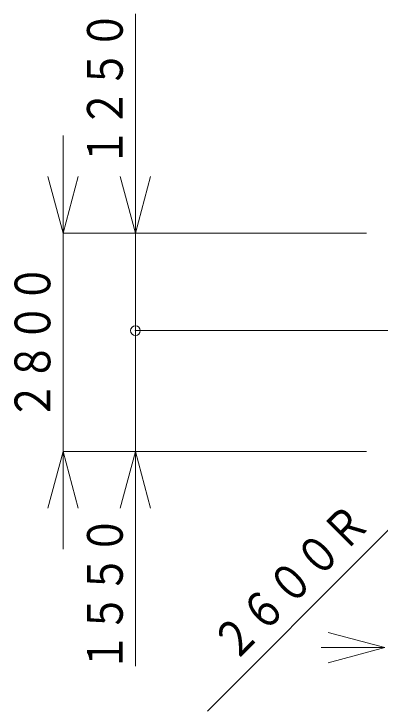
# Model space of a CAD drawing. Units: millimetres on the paper, enlarged 100 times, with parts at other scales. Extents: x -19862 to 20428, y -14084 to 14197.
# Drawn here: x -17375 to -15497, y 7903 to 11476 of the extents above; entities that cross this region are included whole.
import ezdxf
from ezdxf.enums import TextEntityAlignment as Align

# ---------------------------------------------------------------- set-up
doc = ezdxf.new("R2010")
doc.units = ezdxf.units.MM
doc.header["$LTSCALE"] = 100
doc.header["$PDMODE"] = 32
doc.header["$PDSIZE"] = 50
doc.linetypes.add('USER2', pattern=[2, 1.25, -0.25, 0.25, -0.25])
for name, color, linetype, lineweight in [('0-0_0', 7, 'Continuous', 18), ('1-0_SABU17', 3, 'USER2', 18), ('1-1_SABU20', 5, 'Continuous', 9)]:
    doc.layers.add(name, color=color, linetype=linetype, lineweight=lineweight)
doc.styles.add('ＭＳ ゴシック', font='')
doc.styles.get('ＭＳ ゴシック').set_extended_font_data('MS Gothic')

# ---------------------------------------------------------------- blocks, each defined once
blk = doc.blocks.new('全体平面')
at = {"layer": '0-0_0', "linetype": 'USER2'}
blk.add_line((-5374.4, -3.1), (-3880.2, -3.1), dxfattribs=at)

msp = doc.modelspace()

# ---------------------------------------------------------------- linework, layer by layer
at = {"layer": '1-1_SABU20', "color": 2}
for p, q in [((-16751.3, 10353), (-16751.3, 11475.9)), ((-17122.8, 10353), (-17122.8, 10853)), ((-17122.8, 9233), (-17122.8, 10353)), ((-16751.3, 9853), (-16751.3, 10353)), ((-16751.3, 9853), (-16751.3, 10353)), ((-16751.3, 9233), (-16751.3, 9853)), ((-16751.3, 9853), (-16751.3, 9353)), ((-17122.8, 9233), (-17122.8, 8733)), ((-16751.3, 9233), (-16751.3, 8132.5)), ((-15167.6, 9117.6), (-15521.1, 8764.1)), ((-15521.1, 8764.1), (-16382.3, 7902.9)), ((-15472.2, 8228.4), (-15797.9, 8228.4))]:
    msp.add_line(p, q, dxfattribs=at)
at = {"layer": '1-1_SABU20'}
for p, q in [((-17122.8, 10353), (-17200.5, 10642.8)), ((-17122.8, 10353), (-17045.2, 10642.8)), ((-16751.3, 10353), (-16829, 10642.8)), ((-16751.3, 10353), (-16673.7, 10642.8)), ((-17122.8, 9233), (-17200.5, 8943.2)), ((-17122.8, 9233), (-17045.2, 8943.2)), ((-16751.3, 9233), (-16829, 8943.2)), ((-16751.3, 9233), (-16673.7, 8943.2)), ((-15472.2, 8228.4), (-15762, 8306)), ((-15472.2, 8228.4), (-15762, 8150.8))]:
    msp.add_line(p, q, dxfattribs=at)
at = {"layer": '1-1_SABU20', "color": 4}
for p, q in [((-17122.8, 10353), (-16751.3, 10353)), ((-16751.3, 10353), (-15566.4, 10353)), ((-16751.3, 9853), (-15566.4, 9853)), ((-17122.8, 9233), (-16751.3, 9233)), ((-16751.3, 9233), (-15566.4, 9233))]:
    msp.add_line(p, q, dxfattribs=at)
msp.add_point((-16751.3, 9853), dxfattribs=at)

# ---------------------------------------------------------------- block references
at = {"layer": '1-0_SABU17'}
msp.add_blockref('全体平面', (-10192, 9856.1), dxfattribs=at)

# ---------------------------------------------------------------- texts
at = {"layer": '1-1_SABU20', "color": 7, "style": 'ＭＳ ゴシック', "width": 0.8}
for s, rotation, p in [('１２５０', 90, (-16761.3, 10692.5)), ('２８００', 90, (-17132.8, 9393)), ('２６００Ｒ', 45, (-16206, 8106.7)), ('１５５０', 90, (-16761.3, 8104))]:
    msp.add_text(s, height=183.3, rotation=rotation, dxfattribs=at).set_placement(p, align=Align.BOTTOM_LEFT)

doc.saveas('drawing.dxf')
